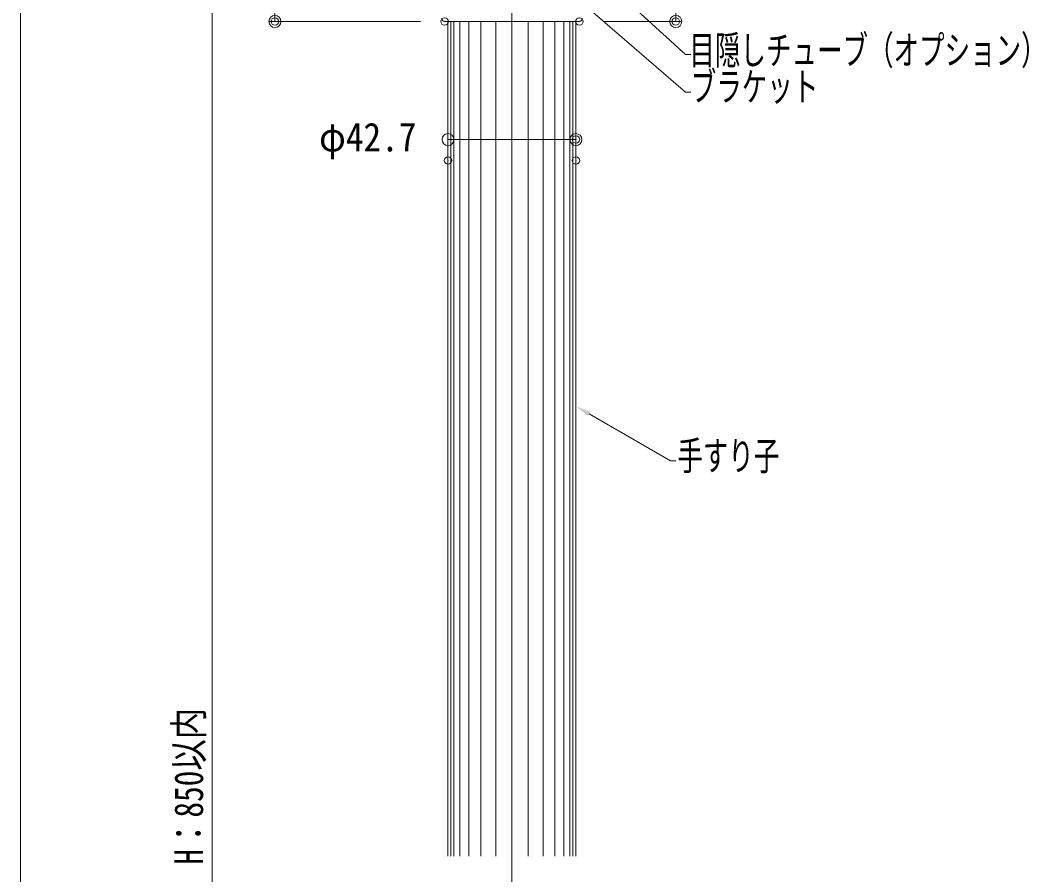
# Model space of a CAD drawing. Units: millimetres, scale not verified. Extents: x -1000 to 1000, y -693 to 692.
# Drawn here: x -1000.3 to -658.9, y -234.8 to 50.3 of the extents above; entities that cross this region are included whole.
import ezdxf
from ezdxf.enums import TextEntityAlignment as Align

# ---------------------------------------------------------------- set-up
doc = ezdxf.new("R2010")
doc.units = ezdxf.units.MM
doc.header["$LTSCALE"] = 5
doc.header["$PDMODE"] = 32
doc.header["$PDSIZE"] = 2.5
for name, color, linetype, lineweight in [('0-1_zumenwaku', 6, 'Continuous', 9), ('0-2_1', 3, 'Continuous', 9), ('0-3_center', 5, 'Continuous', 9), ('0-5_0', 1, 'Continuous', 9), ('0-6_DEFPOINTS', 7, 'Continuous', 9), ('0-7_2', 4, 'Continuous', 9), ('1-1_sunpou', 1, 'Continuous', 9)]:
    doc.layers.add(name, color=color, linetype=linetype, lineweight=lineweight)
doc.styles.add('ＭＳ ゴシック', font='')
doc.styles.get('ＭＳ ゴシック').set_extended_font_data('MS Gothic')

# ---------------------------------------------------------------- blocks, each defined once
blk = doc.blocks.new('_ORIGIN')
at = {"layer": '0-5_0'}
blk.add_line((0, 0), (-5, 0), dxfattribs=at)
blk.add_circle((0, 0), 2.5, dxfattribs=at)
blk = doc.blocks.new('MLeader6')
at = {"layer": '1-1_sunpou'}
blk.add_lwpolyline([(-828.037, 69.4), (-778.42, 26.339), (-776.62, 26.339)], dxfattribs=at)
at = {"layer": '1-1_sunpou', "color": 11}
blk.add_solid([(-828.583, 68.771), (-827.491, 70.03), (-831.813, 72.677)], dxfattribs=at)
at = {"layer": '1-1_sunpou', "color": 2, "style": 'ＭＳ ゴシック', "width": 0.65}
blk.add_text('ブラケット', height=9.604, dxfattribs=at).set_placement((-776.614, 20.488), align=Align.BOTTOM_LEFT)
blk = doc.blocks.new('MLeader7')
at = {"layer": '1-1_sunpou'}
blk.add_lwpolyline([(-810.466, -81.101), (-783.371, -96.744), (-781.571, -96.744)], dxfattribs=at)
at = {"layer": '1-1_sunpou', "color": 11}
blk.add_solid([(-810.882, -81.822), (-810.049, -80.379), (-814.796, -78.601)], dxfattribs=at)
at = {"layer": '1-1_sunpou', "color": 2, "style": 'ＭＳ ゴシック', "width": 0.65}
blk.add_text('手すり子', height=9.604, dxfattribs=at).set_placement((-781.121, -102.739), align=Align.BOTTOM_LEFT)
blk = doc.blocks.new('MLeader31')
at = {"layer": '1-1_sunpou'}
blk.add_lwpolyline([(-830.888, 86.841), (-778.42, 38.93), (-776.62, 38.93)], dxfattribs=at)
at = {"layer": '1-1_sunpou', "color": 11}
blk.add_solid([(-831.45, 86.225), (-830.327, 87.456), (-834.581, 90.212)], dxfattribs=at)
at = {"layer": '1-1_sunpou', "color": 2, "style": 'ＭＳ ゴシック', "width": 0.65}
blk.add_text('目隠しチューブ（オプション）', height=9.604, dxfattribs=at).set_placement((-777.073, 32.68), align=Align.BOTTOM_LEFT)

msp = doc.modelspace()

# ---------------------------------------------------------------- linework, layer by layer
at = {"layer": '0-1_zumenwaku'}
msp.add_lwpolyline([(-1000.276, -692.684), (999.724, -692.684), (999.724, 692.316), (-1000.276, 692.316)], close=True, dxfattribs=at)
at = {"layer": '0-2_1'}
for p, q in [((-858.771, 49.927), (-813.771, 49.927)), ((-857.621, 49.927), (-857.621, -228.767)), ((-814.921, 49.927), (-814.921, -228.767))]:
    msp.add_line(p, q, dxfattribs=at)
for centre, start, end in [((-858.771, 50.927), 180, 270), ((-813.771, 50.927), 270, 0)]:
    msp.add_arc(centre, 1, start, end, dxfattribs=at)
at = {"layer": '0-3_center'}
msp.add_line((-836.271, 138.114), (-836.271, -609.073), dxfattribs=at)
at = {"layer": '0-5_0'}
for p, q in [((-936.313, 115.927), (-936.313, -535.073)), ((-866.771, 49.927), (-917.358, 49.927)), ((-805.771, 49.927), (-779.618, 49.927)), ((-857.621, 11.508), (-857.621, 12.517)), ((-853.621, 10.517), (-818.921, 10.517)), ((-814.921, 11.508), (-814.921, 12.517))]:
    msp.add_line(p, q, dxfattribs=at)
at = {"layer": '0-6_DEFPOINTS'}
for p in [(-915.358, 49.927), (-858.771, 49.927), (-813.771, 49.927), (-781.618, 49.927), (-814.921, 10.517), (-857.621, 3.508), (-814.921, 3.508)]:
    msp.add_point(p, dxfattribs=at)
at = {"layer": '0-7_2'}
for p, q in [((-856.621, 49.927), (-856.621, -228.767)), ((-855.621, 49.927), (-855.621, -228.767)), ((-853.621, 49.927), (-853.621, -228.767)), ((-850.621, 49.927), (-850.621, -228.767)), ((-846.621, 49.927), (-846.621, -228.767)), ((-841.621, 49.927), (-841.621, -228.767)), ((-830.921, 49.927), (-830.921, -228.767)), ((-825.921, 49.927), (-825.921, -228.767)), ((-821.921, 49.927), (-821.921, -228.767)), ((-818.921, 49.927), (-818.921, -228.767)), ((-816.921, 49.927), (-816.921, -228.767)), ((-815.921, 49.927), (-815.921, -228.767))]:
    msp.add_line(p, q, dxfattribs=at)

# ---------------------------------------------------------------- block references
at = {"layer": '0-5_0', "xscale": 0.8, "yscale": 0.8}
for p, rotation in [((-915.358, 49.927), 270), ((-781.618, 49.927), 270), ((-857.621, 10.517), 180)]:
    msp.add_blockref('_ORIGIN', p, dxfattribs=dict(at, rotation=rotation))
msp.add_blockref('_ORIGIN', (-814.921, 10.517), dxfattribs=at)
at = {"layer": '1-1_sunpou'}
for name in ['MLeader31', 'MLeader6', 'MLeader7']:
    msp.add_blockref(name, (0, 0), dxfattribs=at)

# ---------------------------------------------------------------- texts
at = {"layer": '0-5_0', "color": 2, "style": 'ＭＳ ゴシック', "width": 0.9}
msp.add_text('φ42.7', height=9.604, dxfattribs=at).set_placement((-900.64, 3.667), align=Align.BOTTOM_LEFT)
at = {"layer": '0-5_0', "color": 2, "style": 'ＭＳ ゴシック', "width": 0.8}
msp.add_text(' H：850以内', height=9.604, rotation=90, dxfattribs=at).set_placement((-936.463, -236.773), align=Align.BOTTOM_LEFT)

doc.saveas('drawing.dxf')
